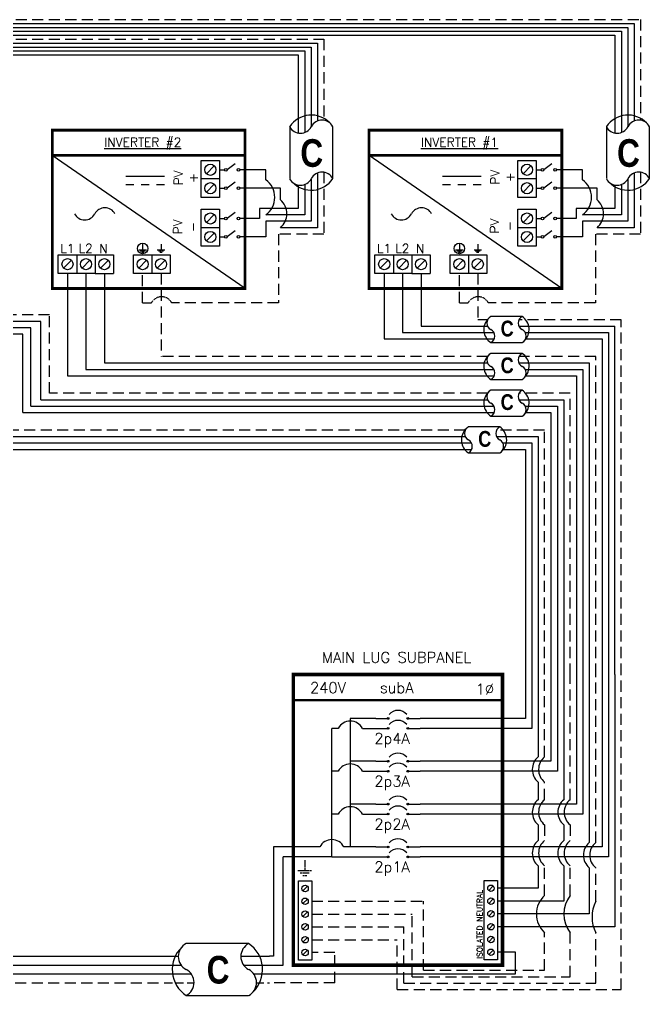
# Model space of a CAD drawing. Header units: feet. Extents: x 8922 to 9730, y 15297 to 15844.
# Drawn here: x 9515.3 to 9729.6, y 15488.4 to 15820.1 of the extents above; entities that cross this region are included whole.
import ezdxf

# ---------------------------------------------------------------- set-up
doc = ezdxf.new("R2010")
doc.units = ezdxf.units.FT
doc.header["$MEASUREMENT"] = 0
doc.linetypes.add('HIDDEN', pattern=[0.375, 0.25, -0.125])
for name, color, linetype in [('ONE LINE BLOCKS', 7, 'Continuous'), ('TABLES', 7, 'Continuous'), ('TEXT', 7, 'Continuous'), ('Z - TITLEBLOCK TXT', 7, 'Continuous')]:
    doc.layers.add(name, color=color, linetype=linetype)
doc.styles.add('ONE LINE TXT', font='techb___.ttf')
doc.styles.get("Standard").update_dxf_attribs({"font": 'simplex.shx'})

# ---------------------------------------------------------------- blocks, each defined once
blk = doc.blocks.new('4inverterSub')
at = {"layer": 'ONE LINE BLOCKS', "linetype": 'Continuous'}
h = blk.add_hatch(color=1, dxfattribs=at)
h.dxf.hatch_style = 1
edge = h.paths.add_edge_path()
edge.add_arc((40.28, 89.85), 0.291, 0, 360)
h = blk.add_hatch(color=1, dxfattribs=at)
h.dxf.hatch_style = 1
edge = h.paths.add_edge_path()
edge.add_arc((46.96, 89.85), 0.291, 0, 360)
h = blk.add_hatch(color=1, dxfattribs=at)
h.dxf.hatch_style = 1
edge = h.paths.add_edge_path()
edge.add_arc((40.28, 86.47), 0.291, 0, 360)
h = blk.add_hatch(color=1, dxfattribs=at)
h.dxf.hatch_style = 1
edge = h.paths.add_edge_path()
edge.add_arc((46.96, 86.47), 0.291, 0, 360)
h = blk.add_hatch(color=1, dxfattribs=at)
h.dxf.hatch_style = 1
edge = h.paths.add_edge_path()
edge.add_arc((40.28, 75.29), 0.291, 0, 360)
h = blk.add_hatch(color=1, dxfattribs=at)
h.dxf.hatch_style = 1
edge = h.paths.add_edge_path()
edge.add_arc((46.96, 75.29), 0.291, 0, 360)
h = blk.add_hatch(color=1, dxfattribs=at)
h.dxf.hatch_style = 1
edge = h.paths.add_edge_path()
edge.add_arc((40.28, 71.91), 0.291, 0, 360)
h = blk.add_hatch(color=1, dxfattribs=at)
h.dxf.hatch_style = 1
edge = h.paths.add_edge_path()
edge.add_arc((46.96, 71.91), 0.291, 0, 360)
h = blk.add_hatch(color=1, dxfattribs=at)
h.dxf.hatch_style = 1
edge = h.paths.add_edge_path()
edge.add_arc((40.28, 60.73), 0.291, 0, 360)
h = blk.add_hatch(color=1, dxfattribs=at)
h.dxf.hatch_style = 1
edge = h.paths.add_edge_path()
edge.add_arc((46.96, 60.73), 0.291, 0, 360)
h = blk.add_hatch(color=1, dxfattribs=at)
h.dxf.hatch_style = 1
edge = h.paths.add_edge_path()
edge.add_arc((40.28, 57.35), 0.291, 0, 360)
h = blk.add_hatch(color=1, dxfattribs=at)
h.dxf.hatch_style = 1
edge = h.paths.add_edge_path()
edge.add_arc((46.96, 57.35), 0.291, 0, 360)
h = blk.add_hatch(color=1, dxfattribs=at)
h.dxf.hatch_style = 1
edge = h.paths.add_edge_path()
edge.add_arc((40.28, 46.17), 0.291, 0, 360)
h = blk.add_hatch(color=1, dxfattribs=at)
h.dxf.hatch_style = 1
edge = h.paths.add_edge_path()
edge.add_arc((46.96, 46.17), 0.291, 0, 360)
h = blk.add_hatch(color=1, dxfattribs=at)
h.dxf.hatch_style = 1
edge = h.paths.add_edge_path()
edge.add_arc((40.28, 42.79), 0.291, 0, 360)
h = blk.add_hatch(color=1, dxfattribs=at)
h.dxf.hatch_style = 1
edge = h.paths.add_edge_path()
edge.add_arc((46.96, 42.79), 0.291, 0, 360)
at = {"color": 7, "linetype": 'Continuous'}
for p, q in [((86.96, 104.75), (86.96, 89.85)), ((95.66, 104.75), (95.66, 75.29)), ((104.36, 104.75), (104.36, 60.73)), ((113.06, 104.75), (113.06, 46.17)), ((36.09, 89.85), (27.43, 89.85)), ((27.43, 89.85), (27.43, 75.29)), ((86.96, 89.85), (51.15, 89.85)), ((36.09, 75.29), (27.43, 75.29)), ((27.43, 75.29), (27.43, 60.73)), ((95.66, 75.29), (51.15, 75.29)), ((36.09, 60.73), (27.43, 60.73)), ((27.43, 60.73), (27.43, 46.17)), ((104.36, 60.73), (51.15, 60.73)), ((17.02, 46.17), (1.34, 46.17)), ((1.34, 46.17), (1.34, 9)), ((36.09, 46.17), (25.26, 46.17)), ((113.06, 46.17), (51.15, 46.17)), ((1.34, 9), (0, 9))]:
    blk.add_line(p, q, dxfattribs=at)
at = {"color": 10, "linetype": 'Continuous'}
for p, q in [((89.14, 104.75), (89.14, 86.47)), ((97.84, 104.75), (97.84, 71.91)), ((106.54, 104.75), (106.54, 57.35)), ((115.24, 104.75), (115.24, 42.79)), ((21.14, 71.91), (21.14, 86.47)), ((23.31, 86.47), (21.14, 86.47)), ((31.55, 86.47), (36.09, 86.47)), ((89.14, 86.47), (51.15, 86.47)), ((21.14, 57.35), (21.14, 71.91)), ((23.31, 71.91), (21.14, 71.91)), ((31.55, 71.91), (36.09, 71.91)), ((97.84, 71.91), (51.15, 71.91)), ((21.14, 42.79), (21.14, 57.35)), ((23.31, 57.35), (21.14, 57.35)), ((31.55, 57.35), (36.09, 57.35)), ((106.54, 57.35), (51.15, 57.35)), ((21.14, 42.79), (4.63, 42.79)), ((4.63, 6), (4.63, 42.79)), ((21.14, 42.79), (36.09, 42.79)), ((115.24, 42.79), (51.15, 42.79)), ((0, 6), (4.63, 6))]:
    blk.add_line(p, q, dxfattribs=at)
at = {"color": 253, "linetype": 'Continuous'}
for p, q in [((91.31, 104.75), (91.31, 76.78)), ((100.01, 104.75), (100.01, 62.22)), ((108.71, 104.75), (108.71, 47.66)), ((117.41, 104.75), (117.41, 19.06)), ((91.31, 68.22), (91.31, 62.22)), ((91.31, 53.66), (91.31, 48.33)), ((100.01, 53.66), (100.01, 48.33)), ((91.31, 39.78), (91.31, 32.11)), ((100.01, 39.78), (100.01, 27.76)), ((108.71, 39.1), (108.71, 23.41)), ((91.31, 32.11), (77.54, 32.11)), ((100.01, 27.76), (77.54, 27.76)), ((108.71, 23.41), (77.54, 23.41)), ((117.41, 19.06), (77.54, 19.06)), ((83.55, 10.36), (77.54, 10.36)), ((83.55, 3), (83.55, 10.36)), ((0, 3), (83.55, 3))]:
    blk.add_line(p, q, dxfattribs=at)
at = {"color": 10, "linetype": 'Continuous'}
for centre in [(27.43, 84.31), (27.43, 69.75), (27.43, 55.19)]:
    blk.add_arc(centre, 4.65, 27.6639, 152.3361, dxfattribs=at)
at = {"color": 253, "linetype": 'Continuous'}
for centre in [(94.89, 72.5), (94.89, 57.94), (103.59, 57.94), (94.89, 44.05), (103.59, 44.05), (112.29, 43.38)]:
    blk.add_arc(centre, 5.58, 129.9215, 230.0785, dxfattribs=at)
at = {"color": 7, "linetype": 'Continuous'}
blk.add_arc((21.14, 44.01), 4.65, 27.6639, 152.3361, dxfattribs=at)
at = {"layer": 'ONE LINE BLOCKS', "lineweight": 50}
blk.add_line((8.04, 96.05), (79.2, 96.05), dxfattribs=at)
at = {"layer": 'ONE LINE BLOCKS', "lineweight": 50, "const_width": 1.19}
blk.add_lwpolyline([(8.04, 6.01), (8.04, 104.75), (79.2, 104.75), (79.2, 6.01)], close=True, dxfattribs=at)
at = {"layer": 'TEXT', "color": 92, "linetype": 'HIDDEN', "ltscale": 15}
for p, q in [((93.49, 76.78), (93.49, 104.75)), ((102.19, 62.22), (102.19, 104.75)), ((110.89, 47.66), (110.89, 104.75)), ((119.59, -2.31), (119.59, 104.75)), ((93.49, 62.22), (93.49, 68.22)), ((93.49, 53.66), (93.49, 48.33)), ((102.19, 53.66), (102.19, 48.33)), ((93.49, 29.7), (93.49, 39.78)), ((102.19, 29.7), (102.19, 39.78)), ((110.89, 27.68), (110.89, 39.1)), ((14.31, 27.69), (52.3, 27.69)), ((52.3, 4.26), (52.3, 27.69)), ((14.31, 23.34), (48.52, 23.34)), ((48.52, 2.06), (48.52, 23.34)), ((14.31, 18.99), (45.6, 18.99)), ((45.6, -0.12), (45.6, 18.99)), ((93.49, 4.26), (93.49, 17.01)), ((102.19, 2.06), (102.19, 17.01)), ((110.89, -0.12), (110.89, 17.01)), ((14.31, 14.64), (43.39, 14.64)), ((43.39, -2.31), (43.39, 14.64)), ((22.14, 10.28), (14.31, 10.28)), ((22.14, 0), (22.14, 10.28)), ((52.3, 4.26), (93.49, 4.26)), ((22.14, 0), (0, 0)), ((48.52, 2.06), (102.19, 2.06)), ((43.39, -2.31), (119.59, -2.31)), ((45.6, -0.12), (110.89, -0.12))]:
    blk.add_line(p, q, dxfattribs=at)
at = {"layer": 'TEXT', "color": 92, "linetype": 'HIDDEN', "flags": 128}
for points in [[(11.94, 41.63), (11.94, 38.13)], [(9.6, 38.13), (14.28, 38.13)], [(13.47, 37.26), (10.41, 37.26)], [(12.65, 36.39), (11.22, 36.39)]]:
    blk.add_lwpolyline(points, dxfattribs=at)
at = {"layer": 'TEXT', "color": 92, "linetype": 'Continuous', "ltscale": 4}
for centre, radius, start, end in [((96.96, 72.5), 5.51, 129.059, 230.941), ((96.96, 57.94), 5.51, 129.059, 230.941), ((105.66, 57.94), 5.51, 129.059, 230.941), ((96.96, 44.05), 5.51, 129.059, 230.941), ((105.66, 44.05), 5.51, 129.059, 230.941), ((114.36, 43.38), 5.51, 129.059, 230.941), ((99.38, 23.36), 8.66, 132.8846, 227.1154), ((110.44, 23.36), 10.41, 142.4478, 217.5522), ((121.75, 22.35), 12.1, 153.8293, 206.1707)]:
    blk.add_arc(centre, radius, start, end, dxfattribs=at)
at = {"layer": 'Z - TITLEBLOCK TXT', "color": 1, "linetype": 'Continuous'}
for p, q in [((9.77, 7.69), (9.77, 34.63)), ((9.77, 34.63), (14.31, 34.63)), ((14.31, 34.63), (14.31, 7.69)), ((73, 7.76), (73, 34.71)), ((73, 34.71), (77.54, 34.71)), ((77.54, 34.71), (77.54, 7.76)), ((14.31, 7.69), (9.77, 7.69)), ((77.54, 7.76), (73, 7.76))]:
    blk.add_line(p, q, dxfattribs=at)
at = {"layer": 'Z - TITLEBLOCK TXT', "color": 4, "linetype": 'Continuous'}
for p, q in [((12.83, 32.82), (11.25, 31.25)), ((76.06, 32.9), (74.49, 31.32)), ((12.83, 28.47), (11.25, 26.9)), ((76.06, 28.54), (74.49, 26.97)), ((12.83, 24.12), (11.25, 22.55)), ((76.06, 24.19), (74.49, 22.62)), ((12.83, 19.77), (11.25, 18.2)), ((76.06, 19.84), (74.49, 18.27)), ((12.83, 15.42), (11.25, 13.85)), ((76.06, 15.49), (74.49, 13.92)), ((12.83, 11.07), (11.25, 9.5)), ((76.06, 11.14), (74.49, 9.57))]:
    blk.add_line(p, q, dxfattribs=at)
at = {"layer": 'Z - TITLEBLOCK TXT', "color": 1, "linetype": 'Continuous', "flags": 128}
for points in [[(36.09, 89.85), (40.28, 89.85)], [(36.09, 89.85), (40.28, 89.85)], [(46.96, 89.85), (51.15, 89.85)], [(36.09, 86.47), (40.28, 86.47)], [(36.09, 86.47), (40.28, 86.47)], [(46.96, 86.47), (51.15, 86.47)], [(36.09, 75.29), (40.28, 75.29)], [(36.09, 75.29), (40.28, 75.29)], [(46.96, 75.29), (51.15, 75.29)], [(36.09, 71.91), (40.28, 71.91)], [(36.09, 71.91), (40.28, 71.91)], [(46.96, 71.91), (51.15, 71.91)], [(36.09, 60.73), (40.28, 60.73)], [(36.09, 60.73), (40.28, 60.73)], [(46.96, 60.73), (51.15, 60.73)], [(36.09, 57.35), (40.28, 57.35)], [(36.09, 57.35), (40.28, 57.35)], [(46.96, 57.35), (51.15, 57.35)], [(36.09, 46.17), (40.28, 46.17)], [(36.09, 46.17), (40.28, 46.17)], [(46.96, 46.17), (51.15, 46.17)], [(36.09, 42.79), (40.28, 42.79)], [(36.09, 42.79), (40.28, 42.79)], [(46.96, 42.79), (51.15, 42.79)]]:
    blk.add_lwpolyline(points, dxfattribs=at)
at = {"layer": 'Z - TITLEBLOCK TXT', "color": 1, "linetype": 'Continuous'}
for centre in [(40.28, 89.85), (46.96, 89.85), (40.28, 86.47), (46.96, 86.47), (40.28, 75.29), (46.96, 75.29), (40.28, 71.91), (46.96, 71.91), (40.28, 60.73), (46.96, 60.73), (40.28, 57.35), (46.96, 57.35), (40.28, 46.17), (46.96, 46.17), (40.28, 42.79), (46.96, 42.79)]:
    blk.add_circle(centre, 0.291, dxfattribs=at)
at = {"layer": 'Z - TITLEBLOCK TXT', "color": 4, "linetype": 'Continuous'}
for centre in [(75.27, 32.11), (12.04, 32.04), (12.04, 27.69), (75.27, 27.76), (12.04, 23.34), (75.27, 23.41), (12.04, 18.99), (75.27, 19.06), (12.04, 14.64), (75.27, 14.71), (12.04, 10.28), (75.27, 10.36)]:
    blk.add_circle(centre, 1.11, dxfattribs=at)
at = {"layer": 'Z - TITLEBLOCK TXT', "color": 1, "linetype": 'Continuous'}
for centre in [(43.62, 88.65), (43.62, 85.27), (43.62, 74.09), (43.62, 70.71), (43.62, 59.53), (43.62, 56.15), (43.62, 44.97), (43.62, 41.59)]:
    blk.add_arc(centre, 3.93, 40.3392, 139.6608, dxfattribs=at)
at = {"layer": 'TABLES', "color": 1, "linetype": 'Continuous'}
for s, p in [('2p4A', (35.59, 81.23)), ('2p3A', (35.59, 66.67)), ('2p2A', (35.59, 52.11)), ('2p1A', (35.59, 37.55))]:
    blk.add_text(s, height=3.658, dxfattribs=at).set_placement(p)
at = {"layer": 'TABLES', "color": 4, "linetype": 'Continuous'}
blk.add_text('ISOLATED NEUTRAL', height=1.8743, rotation=90, dxfattribs=at).set_placement((72.35, 8.12))
at = {"layer": 'TEXT', "color": 1, "attachment_point": 5}
for s, width, gutter_width, insert, char_height in [('MAIN LUG SUBPANEL ', 62.3984, 7.17, (43.17, 110.58), 3.6576), ('240V', 0.1481, 0.75, (19.83, 100.3), 3.658), ('subA', 0.1481, 0.75, (43.21, 100.3), 3.658), ('1∅', 0.1481, 0.75, (73.19, 99.79), 3.658)]:
    blk.add_mtext_dynamic_manual_height_columns(s, width=width, gutter_width=gutter_width, heights=[0], dxfattribs=dict(at, insert=insert, char_height=char_height))
blk = doc.blocks.new('*U12')
at = {"color": 7, "linetype": 'Continuous'}
for p, q in [((-7.14, 13.31), (-28.39, 13.31)), ((-28.39, -4.31), (-7.14, -4.31))]:
    blk.add_line(p, q, dxfattribs=at)
at = {"color": 7}
for p, q in [((-35.53, 9), (-31.05, 9)), ((-9.81, 9), (0, 9))]:
    blk.add_line(p, q, dxfattribs=at)
at = {"color": 10}
for p, q in [((-35.53, 6), (-30.11, 6)), ((-8.87, 6), (0, 6))]:
    blk.add_line(p, q, dxfattribs=at)
at = {"color": 253}
for p, q in [((-35.53, 3), (-26.66, 3)), ((-5.41, 3), (0, 3))]:
    blk.add_line(p, q, dxfattribs=at)
at = {"color": 92, "linetype": 'HIDDEN', "ltscale": 10}
for p, q in [((-4.48, 0), (0, 0)), ((-35.53, 0), (-25.72, 0))]:
    blk.add_line(p, q, dxfattribs=at)
at = {"linetype": 'Continuous'}
for centre, start, end in [((-26.08, 8.91), 117.6639, 242.3361), ((-4.83, 8.91), 117.6639, 242.3361), ((-30.7, 0.09), 297.6639, 62.3361), ((-9.45, 0.09), 297.6639, 62.3361)]:
    blk.add_arc(centre, 4.98, start, end, dxfattribs=at)
at = {"color": 7, "linetype": 'Continuous'}
for centre, start, end in [((-12.99, 4.5), 313.9732, 56.4265), ((-22.54, 4.5), 133.9732, 236.4265)]:
    blk.add_arc(centre, 10.58, start, end, dxfattribs=at)
blk = doc.blocks.new('*U28')
at = {"color": 7}
blk.add_line((-79.14, 9), (0, 9), dxfattribs=at)
at = {"color": 10}
blk.add_line((-79.14, 6), (0, 6), dxfattribs=at)
at = {"color": 253}
blk.add_line((-79.14, 3), (0, 3), dxfattribs=at)
at = {"color": 92, "linetype": 'HIDDEN', "ltscale": 15}
blk.add_line((-79.14, 0), (0, 0), dxfattribs=at)

msp = doc.modelspace()

# ---------------------------------------------------------------- linework, layer by layer
at = {"color": 92, "linetype": 'HIDDEN', "ltscale": 15}
for p, q in [((9373.42, 15820.13), (9726.57, 15820.13)), ((9726.57, 15820.13), (9726.57, 15785.88)), ((9373.42, 15813.44), (9618.87, 15813.44)), ((9618.87, 15813.44), (9618.87, 15785.88)), ((9618.87, 15768.21), (9618.87, 15747.2)), ((9726.57, 15768.21), (9726.57, 15747.2)), ((9618.87, 15747.2), (9603.47, 15747.2)), ((9603.47, 15747.2), (9603.47, 15723.83)), ((9726.57, 15747.2), (9711.17, 15747.2)), ((9711.17, 15747.2), (9711.17, 15723.83)), ((9557.22, 15723.83), (9557.22, 15733.84)), ((9563.49, 15733.84), (9563.49, 15705.61)), ((9664.92, 15723.83), (9664.92, 15733.84)), ((9671.19, 15733.84), (9671.19, 15718.11)), ((9557.22, 15723.83), (9560.22, 15723.83)), ((9603.47, 15723.83), (9567.07, 15723.83)), ((9664.92, 15723.83), (9667.92, 15723.83)), ((9711.17, 15723.83), (9674.77, 15723.83)), ((9525.59, 15719.73), (9455.79, 15719.73)), ((9525.59, 15693.11), (9525.59, 15719.73)), ((9674.56, 15718.11), (9671.19, 15718.11)), ((9720, 15718.11), (9685.23, 15718.11)), ((9720, 15597.49), (9720, 15718.11)), ((9674.56, 15705.61), (9563.49, 15705.61)), ((9711.3, 15705.61), (9685.23, 15705.61)), ((9711.3, 15597.49), (9711.3, 15705.61)), ((9674.56, 15693.11), (9525.59, 15693.11)), ((9702.6, 15693.11), (9685.23, 15693.11)), ((9702.6, 15597.49), (9702.6, 15693.11)), ((9666.94, 15680.61), (9512.78, 15680.61)), ((9693.9, 15680.61), (9677.6, 15680.61)), ((9693.9, 15597.49), (9693.9, 15680.61))]:
    msp.add_line(p, q, dxfattribs=at)
at = {"color": 7, "linetype": 'Continuous'}
for p, q in [((9373.42, 15818.79), (9724.38, 15818.79)), ((9373.42, 15816.12), (9720.02, 15816.12)), ((9720.02, 15816.12), (9720.02, 15781.76)), ((9724.38, 15818.79), (9724.39, 15785.64)), ((9373.42, 15812.11), (9616.69, 15812.1)), ((9373.42, 15809.43), (9612.32, 15809.43)), ((9612.32, 15809.43), (9612.32, 15781.76)), ((9616.69, 15812.1), (9616.69, 15785.64)), ((9607.22, 15783.72), (9607.22, 15766.04)), ((9621.88, 15766.04), (9621.88, 15783.72)), ((9714.92, 15783.72), (9714.92, 15766.04)), ((9729.58, 15766.04), (9729.58, 15783.72)), ((9592.04, 15728.71), (9526.5, 15773.96)), ((9699.74, 15728.71), (9634.2, 15773.96)), ((9564.63, 15766.79), (9551.51, 15766.79)), ((9599.1, 15769.06), (9590.26, 15769.06)), ((9599.1, 15765.65), (9599.1, 15769.06)), ((9616.69, 15767.96), (9616.69, 15749.38)), ((9672.33, 15766.79), (9659.21, 15766.79)), ((9706.8, 15769.06), (9697.96, 15769.06)), ((9706.8, 15765.65), (9706.8, 15769.06)), ((9724.39, 15767.96), (9724.39, 15749.38)), ((9554.25, 15763.96), (9551.51, 15763.96)), ((9559.44, 15763.96), (9556.7, 15763.96)), ((9564.63, 15763.96), (9561.88, 15763.96)), ((9604.06, 15762.79), (9590.26, 15762.79)), ((9604.06, 15758.86), (9604.06, 15762.79)), ((9612.32, 15764.08), (9612.32, 15753.74)), ((9661.95, 15763.96), (9659.21, 15763.96)), ((9667.14, 15763.96), (9664.4, 15763.96)), ((9672.33, 15763.96), (9669.58, 15763.96)), ((9711.76, 15762.79), (9697.96, 15762.79)), ((9711.76, 15758.86), (9711.76, 15762.79)), ((9720.02, 15764.08), (9720.02, 15753.74)), ((9612.32, 15753.74), (9599.1, 15753.74)), ((9720.02, 15753.74), (9706.8, 15753.74)), ((9616.69, 15749.38), (9604.06, 15749.38)), ((9724.39, 15749.38), (9711.76, 15749.38)), ((9531.67, 15733.84), (9531.67, 15699.05)), ((9639.37, 15733.84), (9639.37, 15711.55)), ((9686.28, 15719.17), (9675.62, 15719.17)), ((9516.5, 15713.16), (9423.97, 15713.16)), ((9516.5, 15686.55), (9516.5, 15713.16)), ((9639.37, 15711.55), (9676.75, 15711.55)), ((9675.62, 15710.32), (9686.28, 15710.32)), ((9687.42, 15711.55), (9713.47, 15711.55)), ((9713.47, 15711.55), (9713.47, 15597.49)), ((9686.28, 15706.67), (9675.62, 15706.67)), ((9531.67, 15699.05), (9676.75, 15699.05)), ((9675.62, 15697.82), (9686.28, 15697.82)), ((9687.42, 15699.05), (9704.77, 15699.05)), ((9704.77, 15699.05), (9704.77, 15597.49)), ((9686.28, 15694.16), (9675.62, 15694.16)), ((9516.5, 15686.55), (9676.75, 15686.55)), ((9687.42, 15686.55), (9696.07, 15686.55)), ((9696.07, 15686.55), (9696.07, 15597.49)), ((9675.62, 15685.32), (9686.28, 15685.32)), ((9678.65, 15681.66), (9667.99, 15681.66)), ((9503.69, 15674.04), (9669.13, 15674.04)), ((9679.79, 15674.04), (9687.37, 15674.04)), ((9687.37, 15674.04), (9687.37, 15597.49)), ((9667.99, 15672.82), (9678.65, 15672.82))]:
    msp.add_line(p, q, dxfattribs=at)
at = {"color": 253, "linetype": 'Continuous'}
for p, q in [((9373.42, 15817.45), (9722.2, 15817.45)), ((9722.2, 15817.45), (9722.2, 15783.63)), ((9373.42, 15814.78), (9717.84, 15814.78)), ((9717.84, 15814.78), (9717.84, 15781.57)), ((9373.42, 15810.77), (9614.5, 15810.77)), ((9614.5, 15810.77), (9614.5, 15783.63)), ((9373.42, 15808.09), (9610.14, 15808.09)), ((9610.14, 15808.09), (9610.14, 15781.57)), ((9614.5, 15765.95), (9614.5, 15751.56)), ((9722.2, 15765.95), (9722.2, 15751.56)), ((9610.14, 15763.89), (9610.14, 15755.92)), ((9717.84, 15763.89), (9717.84, 15755.92)), ((9610.14, 15755.92), (9596.96, 15755.92)), ((9596.96, 15755.92), (9596.96, 15752.51)), ((9717.84, 15755.92), (9704.66, 15755.92)), ((9704.66, 15755.92), (9704.66, 15752.51)), ((9596.96, 15752.51), (9590.26, 15752.51)), ((9614.5, 15751.56), (9599.14, 15751.56)), ((9599.14, 15751.56), (9599.14, 15746.24)), ((9704.66, 15752.51), (9697.96, 15752.51)), ((9722.2, 15751.56), (9706.84, 15751.56)), ((9706.84, 15751.56), (9706.84, 15746.24)), ((9599.14, 15746.24), (9590.26, 15746.24)), ((9706.84, 15746.24), (9697.96, 15746.24)), ((9544.21, 15733.84), (9544.21, 15703.42)), ((9651.91, 15733.84), (9651.91, 15715.92)), ((9522.56, 15717.54), (9436.51, 15717.54)), ((9522.56, 15690.92), (9522.56, 15717.54)), ((9651.91, 15715.92), (9674.5, 15715.92)), ((9685.17, 15715.92), (9717.83, 15715.92)), ((9717.83, 15597.49), (9717.83, 15715.92)), ((9544.21, 15703.42), (9674.5, 15703.42)), ((9685.17, 15703.42), (9709.12, 15703.42)), ((9709.12, 15703.42), (9709.12, 15597.49)), ((9522.56, 15690.92), (9674.5, 15690.92)), ((9685.17, 15690.92), (9700.42, 15690.92)), ((9700.42, 15690.92), (9700.42, 15597.49)), ((9509.75, 15678.42), (9666.87, 15678.42)), ((9677.54, 15678.42), (9691.72, 15678.42)), ((9691.72, 15678.42), (9691.72, 15597.49))]:
    msp.add_line(p, q, dxfattribs=at)
at = {"color": 1, "linetype": 'Continuous'}
for p, q in [((9577.1, 15759.66), (9577.1, 15772.2)), ((9577.1, 15772.2), (9583.37, 15772.2)), ((9577.1, 15759.66), (9577.1, 15772.2)), ((9583.37, 15772.2), (9583.37, 15759.66)), ((9583.37, 15772.2), (9583.37, 15765.93)), ((9588.72, 15771.11), (9586, 15769.08)), ((9684.8, 15759.66), (9684.8, 15772.2)), ((9684.8, 15772.2), (9691.07, 15772.2)), ((9684.8, 15759.66), (9684.8, 15772.2)), ((9691.07, 15772.2), (9691.07, 15759.66)), ((9691.07, 15772.2), (9691.07, 15765.93)), ((9696.42, 15771.11), (9693.7, 15769.08)), ((9583.37, 15765.93), (9577.1, 15765.93)), ((9583.37, 15769.06), (9585.07, 15769.06)), ((9691.07, 15765.93), (9684.8, 15765.93)), ((9691.07, 15769.06), (9692.77, 15769.06)), ((9583.37, 15762.79), (9585.07, 15762.79)), ((9588.72, 15764.84), (9586, 15762.81)), ((9691.07, 15762.79), (9692.77, 15762.79)), ((9696.42, 15764.84), (9693.7, 15762.81)), ((9583.37, 15759.66), (9577.1, 15759.66)), ((9691.07, 15759.66), (9684.8, 15759.66)), ((9577.1, 15743.1), (9577.1, 15755.64)), ((9577.1, 15755.64), (9583.37, 15755.64)), ((9583.37, 15755.64), (9583.37, 15749.37)), ((9588.72, 15754.55), (9586, 15752.52)), ((9684.8, 15743.1), (9684.8, 15755.64)), ((9684.8, 15755.64), (9691.07, 15755.64)), ((9691.07, 15755.64), (9691.07, 15749.37)), ((9696.42, 15754.55), (9693.7, 15752.52)), ((9583.37, 15749.37), (9577.1, 15749.37)), ((9583.37, 15752.51), (9585.07, 15752.51)), ((9583.37, 15749.37), (9583.37, 15743.1)), ((9691.07, 15749.37), (9684.8, 15749.37)), ((9691.07, 15752.51), (9692.77, 15752.51)), ((9691.07, 15749.37), (9691.07, 15743.1)), ((9583.37, 15746.24), (9585.07, 15746.24)), ((9588.72, 15748.28), (9586, 15746.25)), ((9691.07, 15746.24), (9692.77, 15746.24)), ((9696.42, 15748.28), (9693.7, 15746.25)), ((9583.37, 15743.1), (9577.1, 15743.1)), ((9691.07, 15743.1), (9684.8, 15743.1)), ((9528.54, 15740.11), (9541.07, 15740.11)), ((9528.54, 15733.84), (9528.54, 15740.11)), ((9528.54, 15740.11), (9534.81, 15740.11)), ((9534.81, 15740.11), (9534.81, 15733.84)), ((9541.07, 15740.11), (9541.07, 15733.84)), ((9541.07, 15740.11), (9547.34, 15740.11)), ((9547.34, 15740.11), (9547.34, 15733.84)), ((9554.09, 15740.11), (9566.63, 15740.11)), ((9554.09, 15733.84), (9554.09, 15740.11)), ((9554.09, 15740.11), (9560.36, 15740.11)), ((9560.36, 15740.11), (9560.36, 15733.84)), ((9566.63, 15740.11), (9566.63, 15733.84)), ((9636.23, 15740.11), (9648.77, 15740.11)), ((9636.23, 15733.84), (9636.23, 15740.11)), ((9636.23, 15740.11), (9642.5, 15740.11)), ((9642.5, 15740.11), (9642.5, 15733.84)), ((9648.77, 15740.11), (9648.77, 15733.84)), ((9648.77, 15740.11), (9655.04, 15740.11)), ((9655.04, 15740.11), (9655.04, 15733.84)), ((9661.79, 15740.11), (9674.32, 15740.11)), ((9661.79, 15733.84), (9661.79, 15740.11)), ((9661.79, 15740.11), (9668.06, 15740.11)), ((9668.06, 15740.11), (9668.06, 15733.84)), ((9674.32, 15740.11), (9674.32, 15733.84)), ((9541.07, 15733.84), (9528.54, 15733.84)), ((9541.07, 15733.84), (9547.34, 15733.84)), ((9566.63, 15733.84), (9554.09, 15733.84)), ((9648.77, 15733.84), (9636.23, 15733.84)), ((9648.77, 15733.84), (9655.04, 15733.84)), ((9674.32, 15733.84), (9661.79, 15733.84))]:
    msp.add_line(p, q, dxfattribs=at)
at = {"color": 4, "linetype": 'Continuous'}
for p, q in [((9581.57, 15770.4), (9578.9, 15767.72)), ((9689.27, 15770.4), (9686.6, 15767.72)), ((9581.57, 15764.13), (9578.9, 15761.46)), ((9689.27, 15764.13), (9686.6, 15761.46)), ((9581.57, 15753.84), (9578.9, 15751.17)), ((9689.27, 15753.84), (9686.6, 15751.17)), ((9581.57, 15747.57), (9578.9, 15744.9)), ((9689.27, 15747.57), (9686.6, 15744.9)), ((9533.01, 15738.32), (9530.33, 15735.64)), ((9539.28, 15738.32), (9536.6, 15735.64)), ((9545.55, 15738.32), (9542.87, 15735.64)), ((9558.56, 15738.32), (9555.88, 15735.64)), ((9564.83, 15738.32), (9562.15, 15735.64)), ((9640.71, 15738.32), (9638.03, 15735.64)), ((9646.98, 15738.32), (9644.3, 15735.64)), ((9653.25, 15738.32), (9650.57, 15735.64)), ((9666.26, 15738.32), (9663.58, 15735.64)), ((9672.53, 15738.32), (9669.85, 15735.64))]:
    msp.add_line(p, q, dxfattribs=at)
at = {"color": 10, "linetype": 'Continuous'}
for p, q in [((9537.94, 15733.84), (9537.94, 15701.23)), ((9645.64, 15733.84), (9645.64, 15713.74)), ((9519.18, 15715.35), (9430.24, 15715.35)), ((9519.18, 15688.73), (9519.18, 15715.35)), ((9645.64, 15713.74), (9676.65, 15713.74)), ((9687.31, 15713.74), (9715.65, 15713.74)), ((9715.65, 15713.74), (9715.65, 15597.49)), ((9537.94, 15701.23), (9676.65, 15701.23)), ((9687.31, 15701.23), (9706.95, 15701.23)), ((9706.95, 15701.23), (9706.95, 15597.49)), ((9709.12, 15701.23), (9709.14, 15701.23)), ((9519.18, 15688.73), (9676.65, 15688.73)), ((9687.31, 15688.73), (9698.25, 15688.73)), ((9698.25, 15688.73), (9698.25, 15597.49)), ((9506.37, 15676.23), (9669.02, 15676.23)), ((9679.68, 15676.23), (9689.55, 15676.23)), ((9689.55, 15676.23), (9689.55, 15597.49))]:
    msp.add_line(p, q, dxfattribs=at)
at = {"lineweight": 50, "const_width": 0.986}
for points in [[(9526.5, 15728.71), (9526.5, 15782.51), (9592.04, 15782.51), (9592.04, 15728.71)], [(9526.5, 15773.96), (9526.5, 15782.51), (9592.04, 15782.51), (9592.04, 15773.96)], [(9634.2, 15728.71), (9634.2, 15782.51), (9699.74, 15782.51), (9699.74, 15728.71)], [(9634.2, 15773.96), (9634.2, 15782.51), (9699.74, 15782.51), (9699.74, 15773.96)]]:
    msp.add_lwpolyline(points, close=True, dxfattribs=at)
at = {"color": 92, "linetype": 'Continuous', "flags": 128}
for points in [[(9557.22, 15743.78), (9557.22, 15741.87)], [(9563.49, 15743.78), (9563.49, 15741.87)], [(9664.92, 15743.78), (9664.92, 15741.87)], [(9671.19, 15743.78), (9671.19, 15741.87)], [(9555.94, 15741.87), (9558.5, 15741.87)], [(9562.21, 15741.87), (9564.77, 15741.87)], [(9663.64, 15741.87), (9666.2, 15741.87)], [(9665.75, 15741.4), (9664.08, 15741.4)], [(9669.91, 15741.87), (9672.47, 15741.87)], [(9672.02, 15741.4), (9670.35, 15741.4)]]:
    msp.add_lwpolyline(points, dxfattribs=at)
at = {"color": 92, "linetype": 'HIDDEN', "flags": 128}
for points in [[(9558.06, 15741.4), (9556.38, 15741.4)], [(9557.61, 15740.92), (9556.83, 15740.92)], [(9564.32, 15741.4), (9562.65, 15741.4)], [(9563.88, 15740.92), (9563.1, 15740.92)], [(9665.31, 15740.92), (9664.53, 15740.92)], [(9671.58, 15740.92), (9670.8, 15740.92)]]:
    msp.add_lwpolyline(points, dxfattribs=at)
at = {"color": 4, "linetype": 'Continuous'}
for centre in [(9580.24, 15769.06), (9687.94, 15769.06), (9580.24, 15762.79), (9687.94, 15762.79), (9580.24, 15752.51), (9687.94, 15752.51), (9580.24, 15746.24), (9687.94, 15746.24), (9531.67, 15736.98), (9537.94, 15736.98), (9544.21, 15736.98), (9557.22, 15736.98), (9563.49, 15736.98), (9639.37, 15736.98), (9645.64, 15736.98), (9651.91, 15736.98), (9664.92, 15736.98), (9671.19, 15736.98)]:
    msp.add_circle(centre, 1.89, dxfattribs=at)
at = {"color": 1, "linetype": 'Continuous'}
for centre in [(9585.52, 15769.06), (9589.81, 15769.06), (9693.22, 15769.06), (9697.51, 15769.06), (9585.52, 15762.79), (9589.81, 15762.79), (9693.22, 15762.79), (9697.51, 15762.79), (9585.52, 15752.51), (9589.81, 15752.51), (9693.22, 15752.51), (9697.51, 15752.51), (9585.52, 15746.24), (9589.81, 15746.24), (9693.22, 15746.24), (9697.51, 15746.24)]:
    msp.add_circle(centre, 0.45, dxfattribs=at)
at = {"color": 92, "linetype": 'Continuous'}
for centre in [(9557.22, 15742.33), (9664.92, 15742.33)]:
    msp.add_circle(centre, 1.8, dxfattribs=at)
at = {"color": 7, "linetype": 'Continuous'}
for centre, radius, start, end in [((9614.55, 15778.85), 8.8, 43.9732, 146.4265), ((9722.25, 15778.85), 8.8, 43.9732, 146.4265), ((9614.55, 15770.91), 8.8, 223.9732, 326.4265), ((9722.25, 15770.91), 8.8, 223.9732, 326.4265), ((9678.55, 15714.74), 5.31, 133.9732, 236.4265), ((9683.34, 15714.74), 5.31, 313.9732, 56.4265), ((9683.34, 15702.24), 5.31, 313.9732, 56.4265), ((9678.55, 15702.24), 5.31, 133.9732, 236.4265), ((9678.55, 15689.74), 5.31, 133.9732, 236.4265), ((9683.34, 15689.74), 5.31, 313.9732, 56.4265), ((9670.93, 15677.24), 5.31, 133.9732, 236.4265), ((9675.72, 15677.24), 5.31, 313.9732, 56.4265)]:
    msp.add_arc(centre, radius, start, end, dxfattribs=at)
at = {"linetype": 'Continuous'}
for centre, radius, start, end in [((9618.22, 15781.79), 4.14, 27.6639, 152.3361), ((9725.92, 15781.79), 4.14, 27.6639, 152.3361), ((9610.88, 15785.64), 4.14, 207.6639, 332.3361), ((9718.58, 15785.64), 4.14, 207.6639, 332.3361), ((9610.88, 15767.96), 4.14, 207.6639, 332.3361), ((9618.22, 15764.12), 4.14, 27.6639, 152.3361), ((9718.58, 15767.96), 4.14, 207.6639, 332.3361), ((9725.92, 15764.12), 4.14, 27.6639, 152.3361), ((9594.84, 15759.69), 7.32, 305.6505, 54.3495), ((9702.54, 15759.69), 7.32, 305.6505, 54.3495), ((9544.37, 15752.27), 3.87, 27.6639, 152.3361), ((9600.09, 15754.12), 6.18, 309.9338, 50.0662), ((9652.06, 15752.27), 3.87, 27.6639, 152.3361), ((9707.79, 15754.12), 6.18, 309.9338, 50.0662), ((9537.51, 15755.87), 3.87, 207.6639, 332.3361), ((9645.21, 15755.87), 3.87, 207.6639, 332.3361), ((9676.78, 15716.96), 2.5, 117.6639, 242.3361), ((9687.44, 15716.96), 2.5, 117.6639, 242.3361), ((9674.46, 15712.53), 2.5, 297.6639, 62.3361), ((9685.12, 15712.53), 2.5, 297.6639, 62.3361), ((9676.78, 15704.45), 2.5, 117.6639, 242.3361), ((9687.44, 15704.45), 2.5, 117.6639, 242.3361), ((9674.46, 15700.03), 2.5, 297.6639, 62.3361), ((9685.12, 15700.03), 2.5, 297.6639, 62.3361), ((9676.78, 15691.95), 2.5, 117.6639, 242.3361), ((9687.44, 15691.95), 2.5, 117.6639, 242.3361), ((9674.46, 15687.53), 2.5, 297.6639, 62.3361), ((9685.12, 15687.53), 2.5, 297.6639, 62.3361), ((9669.15, 15679.45), 2.5, 117.6639, 242.3361), ((9679.81, 15679.45), 2.5, 117.6639, 242.3361), ((9666.83, 15675.03), 2.5, 297.6639, 62.3361), ((9677.49, 15675.03), 2.5, 297.6639, 62.3361)]:
    msp.add_arc(centre, radius, start, end, dxfattribs=at)
at = {"color": 92, "linetype": 'HIDDEN', "ltscale": 0.3}
for centre in [(9563.65, 15722.03), (9671.34, 15722.03)]:
    msp.add_arc(centre, 3.87, 27.6639, 152.3361, dxfattribs=at)

# ---------------------------------------------------------------- block references
at = {"color": 7}
for name, p in [('4inverterSub', (9600.41, 15492.74)), ('*U12', (9600.41, 15492.74)), ('*U28', (9564.88, 15492.74))]:
    msp.add_blockref(name, p, dxfattribs=at)

# ---------------------------------------------------------------- texts
at = {"color": 1, "linetype": 'Continuous'}
for s, p in [('%%UINVERTER #2', (9544.15, 15776.91)), ('%%UINVERTER #1', (9651.85, 15776.91))]:
    msp.add_text(s, height=3.0435, dxfattribs=at).set_placement(p)
at = {"color": 1, "linetype": 'Continuous', "attachment_point": 1, "style": 'ONE LINE TXT'}
for insert, char_height in [((9610.85, 15779.45), 9.3833), ((9718.55, 15779.45), 9.3833), ((9678.96, 15717.78), 5.3651), ((9678.96, 15705.28), 5.3651), ((9678.96, 15692.78), 5.3651), ((9671.33, 15680.28), 5.3651), ((9579, 15501.87), 9.3833)]:
    msp.add_mtext_dynamic_manual_height_columns('{\\W1;\\C256;C}', width=0.1385, gutter_width=2.13, heights=[0], dxfattribs=dict(at, insert=insert, char_height=char_height))
at = {"color": 1, "char_height": 3.043, "attachment_point": 5, "rotation": 90}
for s, width, insert in [('PV +', 2.8378, (9571.9, 15766.27)), ('PV +', 2.8378, (9679.6, 15766.55)), ('PV -', 2.8013, (9571.71, 15749.65)), ('PV -', 2.8013, (9679.41, 15749.93))]:
    msp.add_mtext_dynamic_manual_height_columns(s, width=width, gutter_width=0.75, heights=[0], dxfattribs=dict(at, insert=insert))
at = {"color": 1, "attachment_point": 5}
for s, insert, char_height in [('L1', (9531.62, 15742.31), 3.043), ('L2', (9537.83, 15742.34), 3.043), ('N', (9543.87, 15742.29), 3.04), ('L1', (9639.32, 15742.31), 3.043), ('L2', (9645.53, 15742.34), 3.043), ('N', (9651.56, 15742.29), 3.04)]:
    msp.add_mtext_dynamic_manual_height_columns(s, width=0.1481, gutter_width=0.75, heights=[0], dxfattribs=dict(at, insert=insert, char_height=char_height))

doc.saveas('drawing.dxf')
